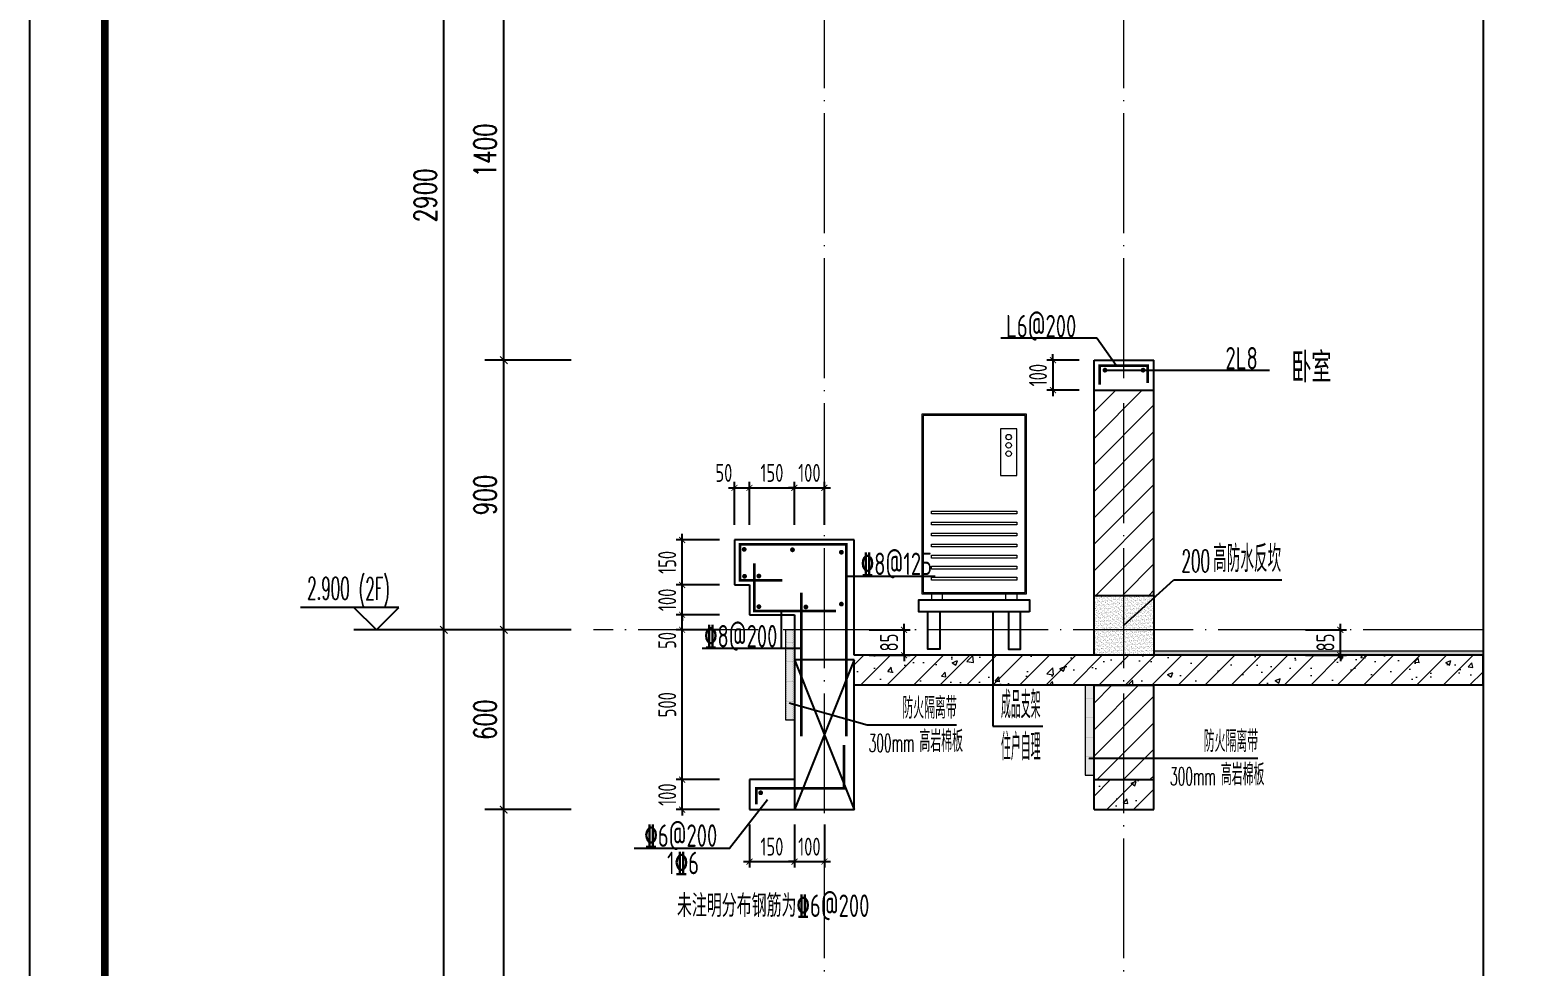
# Model space of a CAD drawing. Extents: x -1058961 to 23600, y -449123 to 2751847.
# Drawn here: x -37761 to -32760, y -31125 to -28001 of the extents above; entities that cross this region are included whole.
import ezdxf

# ---------------------------------------------------------------- set-up
doc = ezdxf.new("R2010")
doc.units = 0
doc.header["$LTSCALE"] = 1000
doc.linetypes.add('DOTE', pattern=[2.42, 2, -0.2, 0.02, -0.2])
doc.layers.get('0').update_dxf_attribs({"linetype": 'CONTINUOUS'})
doc.layers.get('DEFPOINTS').update_dxf_attribs({"linetype": 'CONTINUOUS'})
for name, color, linetype in [('DIM', 2, 'CONTINUOUS'), ('DIM_ELEV', 3, 'CONTINUOUS'), ('DIM_IDEN', 67, 'CONTINUOUS'), ('DIM_SYMB', 3, 'CONTINUOUS'), ('PUB_DIM', 3, 'CONTINUOUS'), ('PUB_TEXT', 2, 'CONTINUOUS'), ('REIN', 6, 'CONTINUOUS'), ('S-大样-砼线', 7, 'CONTINUOUS'), ('S-引出线', 40, 'CONTINUOUS'), ('TEXT', 2, 'CONTINUOUS'), ('WALL', 5, 'CONTINUOUS'), ('yichutu', 7, 'CONTINUOUS'), ('空调外机', 8, 'CONTINUOUS'), ('立面-看线', 251, 'CONTINUOUS')]:
    doc.layers.add(name, color=color, linetype=linetype)
for name, color, linetype, lineweight in [('DOTE', 19, 'DOTE', 9), ('PUB_HATCH', 8, 'CONTINUOUS', 9), ('内粉刷', 37, 'CONTINUOUS', 9), ('图框', 9, 'CONTINUOUS', 18), ('平面-空调室外机', 143, 'CONTINUOUS', 9)]:
    doc.layers.add(name, color=color, linetype=linetype, lineweight=lineweight)
doc.styles.add('_TCH_DIM', font='SIMPLEX.shx', dxfattribs={"width": 0.7, "bigfont": 'GBCBIG.shx'})
doc.styles.add('_TCH_DIM_T3', font='SIMPLEX', dxfattribs={"width": 0.705882, "bigfont": 'GBCBIG'})
doc.styles.add('DIM_FONT_T3', font='SIMPLEX', dxfattribs={"width": 0.705882, "bigfont": 'GBCBIG'})
doc.styles.add('TSSD_DIMENSION', font='Tssdeng.shx', dxfattribs={"width": 0.7, "bigfont": 'tssdchn.shx'})
doc.styles.add('TSSD_REIN', font='tssdeng.shx', dxfattribs={"width": 0.7, "height": 300, "bigfont": 'tssdchn.shx'})
doc.styles.add('w', font='tssdeng.shx', dxfattribs={"width": 0.8, "bigfont": 'tssdchn.shx'})
doc.dimstyles.new('_TCH_ARCH&&25', dxfattribs={"dimtxt": 74.375, "dimasz": 25, "dimexe": 62.5, "dimexo": 75, "dimgap": 25, "dimtad": 1, "dimdec": 0, "dimzin": 0, "dimdsep": 46, "dimtxsty": '_TCH_DIM_T3', "dimblk": 'ARCHTICK', "dimcen": 0.09, "dimclrt": 7, "dimazin": 0, "dimtfac": 1, "dimtdec": 0, "dimtix": 1, "dimtmove": 2, "dimatfit": 3, "dimldrblk": 'ARCHTICK', "dimfxl": 0, "dimtolj": 1, "dimtzin": 0, "dimarcsym": 0})
doc.dimstyles.new('TSSD_20_20', dxfattribs={"dimtxt": 60, "dimasz": 20, "dimexe": 20, "dimexo": 50, "dimgap": 20, "dimtad": 1, "dimdec": 0, "dimzin": 0, "dimdsep": 46, "dimtxsty": 'TSSD_DIMENSION', "dimblk": 'ARCHTICK', "dimblk1": 'ARCHTICK', "dimblk2": 'ARCHTICK', "dimcen": 0, "dimdle": 20, "dimclrt": 7, "dimadec": 0, "dimazin": 0, "dimtfac": 1, "dimtdec": 0, "dimtix": 1, "dimtmove": 2, "dimatfit": 3, "dimfxl": 0, "dimtolj": 1, "dimtzin": 0, "dimarcsym": 0})
pattern_1 = [(45, (-668291.086, 135584.79), (-44.1941915, 44.1941915), [])]
pattern_2 = [(45, (-668291.086, 135539.91), (-44.194174, 44.194174), []), (50, (-668291.09, 135539.91), (179.315046, -15.688034), [18.75, -206.25]), (355, (-668291.09, 135539.91), (-34.687833, 188.048033), [15, -165]), (100.4514, (-668276.14, 135538.6), (144.627345, 172.359886), [15.93505, -175.28553]), (46.1842, (-668291.09, 135589.9), (266.81026, -41.37975), [28.125, -309.375]), (96.6356, (-668268.85, 135586.46), (233.66568, 243.52947), [23.90257, -262.92825]), (351.1842, (-668291.1, 135589.9), (233.66549, 243.52965), [22.5, -247.5]), (21, (-668266.09, 135577.41), (149.226763, -100.654723), [18.75, -206.25]), (326, (-668266.09, 135577.41), (60.828833, 181.28751), [15, -165]), (71.4514, (-668253.65, 135569.02), (210.055657, 80.632624), [15.93505, -175.28553]), (37.5, (-668291.086, 135539.91), (3.039964, 83.2234635), [0, -163, 0, -167.5, 0, -165.625]), (7.5, (-668291.09, 135539.91), (65.767384, 98.602928), [0, -95.5, 0, -159.25, 0, -63.125]), (327.5, (-668346.836, 135539.91), (133.455609, -5.638718), [0, -62.5, 0, -195, 0, -258.75]), (317.5, (-668371.84, 135539.91), (145.796542, 25.026246), [0, -81.25, 0, -129.5, 0, -183.75])]

# ---------------------------------------------------------------- blocks, each defined once
blk = doc.blocks.new('GFDDDDRG')
at = {"layer": '图框'}
blk.add_lwpolyline([(923310, -107437), (923310, -159999), (893610, -159999), (893610, -107437)], close=True, dxfattribs=at)
blk.add_lwpolyline([(923310, -107437), (923310, -159999), (893610, -159999), (893610, -107437)], close=True, dxfattribs=at)
at = {"layer": '图框', "const_width": 50}
blk.add_lwpolyline([(894110, -159499), (922810, -159499), (922810, -108687), (894110, -108687)], close=True, dxfattribs=at)
blk = doc.blocks.new('yct-1051-594-26275-14850-25-1002.0')
at = {"layer": 'yichutu', "color": 7}
blk.add_lwpolyline([(0, 0), (0, 14850), (26275, 14850), (26275, 0)], close=True, dxfattribs=at)
blk = doc.blocks.new('kongtiao')
for p, q in [((-338.7, 49), (-338.7, -550.8)), ((11, 49), (-338.7, 49)), ((-334.1, 44.4), (-334.1, -546.2)), ((6.4, 44.4), (-334.1, 44.4)), ((6.4, -546.2), (6.4, 44.4)), ((11, -550.8), (11, 49)), ((-76.2, -0.5), (-76.2, -156.5)), ((-21.1, -0.5), (-76.2, -0.5)), ((-21.1, -156.5), (-21.1, -0.5)), ((-76.2, -156.5), (-21.1, -156.5)), ((-334.1, -546.2), (6.4, -546.2)), ((-338.7, -550.8), (11, -550.8)), ((-306.6, -550.8), (-306.6, -571.2)), ((-306.6, -571.2), (-269.8, -571.2)), ((-269.8, -571.2), (-269.8, -550.8)), ((-57.9, -571.2), (-57.9, -550.8)), ((-21.1, -571.2), (-57.9, -571.2)), ((-21.1, -550.8), (-21.1, -571.2))]:
    blk.add_line(p, q)
for points in [[(-306.6, -275.4), (-21.1, -275.4), (-21.1, -284.6), (-306.6, -284.6)], [(-306.6, -312.1), (-21.1, -312.1), (-21.1, -321.3), (-306.6, -321.3)], [(-306.6, -348.8), (-21.1, -348.8), (-21.1, -358), (-306.6, -358)], [(-306.6, -385.6), (-21.1, -385.6), (-21.1, -394.7), (-306.6, -394.7)], [(-306.6, -422.3), (-21.1, -422.3), (-21.1, -431.5), (-306.6, -431.5)], [(-306.6, -459), (-21.1, -459), (-21.1, -468.2), (-306.6, -468.2)], [(-306.6, -495.7), (-21.1, -495.7), (-21.1, -504.9), (-306.6, -504.9)]]:
    blk.add_lwpolyline(points, close=True)
for centre in [(-48.7, -28), (-48.7, -55.6), (-48.7, -83.1)]:
    blk.add_circle(centre, 9.18)
blk = doc.blocks.new('VDVDXAXFSFFX')
at = {"layer": 'PUB_HATCH'}
h = blk.add_hatch(dxfattribs=at)
h.set_pattern_fill('DOTS', color=251, scale=2, style=0)
h.set_pattern_definition([(0, (924712.4965, -148185.593), (1.5875, 3.175), [0, -3.175])])
h.paths.add_polyline_path([(924682.5, -148185.6), (924712.5, -148185.6), (924712.5, -147935.6), (924712.5, -147885.6), (924712.5, -147885.6), (924712.5, -147885.6), (924682.5, -147885.6)])
at = {"layer": 'DIM_IDEN', "color": 5}
for p, q in [((924695.5, -148129.3), (924955.6, -148202.9)), ((924955.6, -148202.9), (925253.4, -148202.9))]:
    blk.add_line(p, q, dxfattribs=at)
at = {"layer": 'PUB_HATCH', "color": 5}
blk.add_lwpolyline([(924712.5, -147885.6), (924682.5, -147885.6), (924682.5, -148185.6), (924712.5, -148185.6)], close=True, dxfattribs=at)
at = {"layer": 'PUB_TEXT', "style": 'DIM_FONT_T3', "width": 0.705882}
blk.add_text('防火隔离带', height=71.49, dxfattribs=at).set_placement((925072.6, -148181.9))
at = {"layer": 'PUB_TEXT', "color": 5, "style": 'DIM_FONT_T3'}
for s, height, width, p in [('300mm', 59.5, 0.49827, (924960.4, -148292.9)), ('高岩棉板', 71.49, 0.705882, (925129.8, -148292.9))]:
    blk.add_text(s, height=height, dxfattribs=dict(at, width=width)).set_placement(p)
blk = doc.blocks.new('A$C1F6240CC')
at = {"layer": 'PUB_HATCH'}
h = blk.add_hatch(dxfattribs=at)
h.set_pattern_fill('DOTS', color=251, scale=2, style=0)
h.set_pattern_definition([(0, (-2e-08, -300), (1.5875, 3.175), [0, -3.175])])
h.paths.add_polyline_path([(-30, -300), (0, -300), (0, -50), (0, 0), (0, 0), (0, 0), (-30, 0)])
at = {"layer": 'DIM_IDEN', "color": 5}
for p, q in [((-17, -243.7), (275.1, -243.7)), ((275.1, -243.7), (547, -243.7))]:
    blk.add_line(p, q, dxfattribs=at)
at = {"layer": 'PUB_HATCH', "color": 5}
blk.add_lwpolyline([(0, 0), (-30, 0), (-30, -300), (0, -300)], close=True, dxfattribs=at)
at = {"layer": 'PUB_TEXT', "style": 'DIM_FONT_T3', "width": 0.705882}
blk.add_text('防火隔离带', height=71.49, dxfattribs=at).set_placement((366.2, -222.7))
at = {"layer": 'PUB_TEXT', "color": 5, "style": 'DIM_FONT_T3'}
for s, height, width, p in [('300mm', 59.5, 0.49827, (253.9, -333.7)), ('高岩棉板', 71.49, 0.705882, (423.4, -333.7))]:
    blk.add_text(s, height=height, dxfattribs=dict(at, width=width)).set_placement(p)
blk = doc.blocks.new('_ArchTick')
at = {"color": 0, "linetype": 'ByBlock', "const_width": 0.15}
blk.add_lwpolyline([(-0.5, -0.5), (0.5, 0.5)], dxfattribs=at)
blk = doc.blocks.new('*D2301')
at = {"layer": 'DEFPOINTS', "color": 0}
for p in [(-35009.1, -30003.1), (-34843.1, -30003.1), (-35009.1, -30088.1)]:
    blk.add_point(p, dxfattribs=at)
at = {"layer": 'DIM', "color": 0, "lineweight": -2}
for p, q in [((-34843.1, -30003.1), (-34843.1, -29983.1)), ((-34959.1, -30003.1), (-34823.1, -30003.1)), ((-34843.1, -30088.1), (-34843.1, -30003.1)), ((-34959.1, -30088.1), (-34823.1, -30088.1)), ((-34843.1, -30088.1), (-34843.1, -30108.1))]:
    blk.add_line(p, q, dxfattribs=at)
at = {"layer": 'DIM', "color": 0, "lineweight": -2, "xscale": 20, "yscale": 20, "zscale": 20}
for p, rotation in [((-34843.1, -30003.1), 270), ((-34843.1, -30088.1), 90)]:
    blk.add_blockref('_ArchTick', p, dxfattribs=dict(at, rotation=rotation))
at = {"layer": 'DIM', "color": 7, "insert": (-34893.1, -30045.6), "char_height": 60, "attachment_point": 5, "rotation": 90, "style": 'TSSD_DIMENSION'}
blk.add_mtext('\\A1;85', dxfattribs=at)
blk = doc.blocks.new('*D2012')
at = {"layer": 'DEFPOINTS', "color": 0}
for p in [(-33552.8, -30003.1), (-33386.8, -30003.1), (-33552.8, -30088.1)]:
    blk.add_point(p, dxfattribs=at)
at = {"layer": 'DIM', "color": 0, "lineweight": -2}
for p, q in [((-33386.8, -30003.1), (-33386.8, -29983.1)), ((-33502.8, -30003.1), (-33366.8, -30003.1)), ((-33386.8, -30088.1), (-33386.8, -30003.1)), ((-33502.8, -30088.1), (-33366.8, -30088.1)), ((-33386.8, -30088.1), (-33386.8, -30108.1))]:
    blk.add_line(p, q, dxfattribs=at)
at = {"layer": 'DIM', "color": 0, "lineweight": -2, "xscale": 20, "yscale": 20, "zscale": 20}
for p, rotation in [((-33386.8, -30003.1), 270), ((-33386.8, -30088.1), 90)]:
    blk.add_blockref('_ArchTick', p, dxfattribs=dict(at, rotation=rotation))
at = {"layer": 'DIM', "color": 7, "insert": (-33436.8, -30045.6), "char_height": 60, "attachment_point": 5, "rotation": 90, "style": 'TSSD_DIMENSION'}
blk.add_mtext('\\A1;85', dxfattribs=at)
blk = doc.blocks.new('*D2018')
at = {"layer": 'DEFPOINTS', "color": 0}
for p in [(-35359.1, -29529.4), (-35409.1, -29703.1), (-35359.1, -29703.1)]:
    blk.add_point(p, dxfattribs=at)
at = {"layer": 'DIM', "color": 0, "lineweight": -2}
for p, q in [((-35429.1, -29529.4), (-35339.1, -29529.4)), ((-35409.1, -29653.1), (-35409.1, -29509.4)), ((-35359.1, -29653.1), (-35359.1, -29509.4))]:
    blk.add_line(p, q, dxfattribs=at)
at = {"layer": 'DIM', "color": 0, "lineweight": -2, "xscale": 20, "yscale": 20, "zscale": 20, "rotation": 180}
blk.add_blockref('_ArchTick', (-35409.1, -29529.4), dxfattribs=at)
at = {"layer": 'DIM', "color": 0, "lineweight": -2, "xscale": 20, "yscale": 20, "zscale": 20}
blk.add_blockref('_ArchTick', (-35359.1, -29529.4), dxfattribs=at)
at = {"layer": 'DIM', "color": 7, "insert": (-35444.5, -29479.4), "char_height": 60, "attachment_point": 5, "style": 'TSSD_DIMENSION'}
blk.add_mtext('\\A1;50', dxfattribs=at)
blk = doc.blocks.new('*D2019')
at = {"layer": 'DEFPOINTS', "color": 0}
for p in [(-35209.1, -29529.4), (-35359.1, -29703.1), (-35209.1, -29703.1)]:
    blk.add_point(p, dxfattribs=at)
at = {"layer": 'DIM', "color": 0, "lineweight": -2}
for p, q in [((-35379.1, -29529.4), (-35189.1, -29529.4)), ((-35359.1, -29653.1), (-35359.1, -29509.4)), ((-35209.1, -29653.1), (-35209.1, -29509.4))]:
    blk.add_line(p, q, dxfattribs=at)
at = {"layer": 'DIM', "color": 0, "lineweight": -2, "xscale": 20, "yscale": 20, "zscale": 20, "rotation": 180}
blk.add_blockref('_ArchTick', (-35359.1, -29529.4), dxfattribs=at)
at = {"layer": 'DIM', "color": 0, "lineweight": -2, "xscale": 20, "yscale": 20, "zscale": 20}
blk.add_blockref('_ArchTick', (-35209.1, -29529.4), dxfattribs=at)
at = {"layer": 'DIM', "color": 7, "insert": (-35284.1, -29479.4), "char_height": 60, "attachment_point": 5, "style": 'TSSD_DIMENSION'}
blk.add_mtext('\\A1;150', dxfattribs=at)
blk = doc.blocks.new('*D2020')
at = {"layer": 'DEFPOINTS', "color": 0}
for p in [(-35109.1, -29529.4), (-35209.1, -29703.1), (-35109.1, -29703.1)]:
    blk.add_point(p, dxfattribs=at)
at = {"layer": 'DIM', "color": 0, "lineweight": -2}
for p, q in [((-35209.1, -29529.4), (-35229.1, -29529.4)), ((-35209.1, -29653.1), (-35209.1, -29509.4)), ((-35209.1, -29529.4), (-35109.1, -29529.4)), ((-35109.1, -29653.1), (-35109.1, -29509.4)), ((-35109.1, -29529.4), (-35089.1, -29529.4))]:
    blk.add_line(p, q, dxfattribs=at)
at = {"layer": 'DIM', "color": 0, "lineweight": -2, "xscale": 20, "yscale": 20, "zscale": 20}
blk.add_blockref('_ArchTick', (-35209.1, -29529.4), dxfattribs=at)
at = {"layer": 'DIM', "color": 0, "lineweight": -2, "xscale": 20, "yscale": 20, "zscale": 20, "rotation": 180}
blk.add_blockref('_ArchTick', (-35109.1, -29529.4), dxfattribs=at)
at = {"layer": 'DIM', "color": 7, "insert": (-35159.1, -29479.4), "char_height": 60, "attachment_point": 5, "style": 'TSSD_DIMENSION'}
blk.add_mtext('\\A1;100', dxfattribs=at)
blk = doc.blocks.new('*D2021')
at = {"layer": 'DEFPOINTS', "color": 0}
for p in [(-35359.1, -30603.1), (-35209.1, -30603.1), (-35209.1, -30776.8)]:
    blk.add_point(p, dxfattribs=at)
at = {"layer": 'DIM', "color": 0, "lineweight": -2}
for p, q in [((-35359.1, -30653.1), (-35359.1, -30796.8)), ((-35209.1, -30653.1), (-35209.1, -30796.8)), ((-35379.1, -30776.8), (-35189.1, -30776.8))]:
    blk.add_line(p, q, dxfattribs=at)
at = {"layer": 'DIM', "color": 0, "lineweight": -2, "xscale": 20, "yscale": 20, "zscale": 20, "rotation": 180}
blk.add_blockref('_ArchTick', (-35359.1, -30776.8), dxfattribs=at)
at = {"layer": 'DIM', "color": 0, "lineweight": -2, "xscale": 20, "yscale": 20, "zscale": 20}
blk.add_blockref('_ArchTick', (-35209.1, -30776.8), dxfattribs=at)
at = {"layer": 'DIM', "color": 7, "insert": (-35284.1, -30726.8), "char_height": 60, "attachment_point": 5, "style": 'TSSD_DIMENSION'}
blk.add_mtext('\\A1;150', dxfattribs=at)
blk = doc.blocks.new('*D2022')
at = {"layer": 'DEFPOINTS', "color": 0}
for p in [(-35209.1, -30603.1), (-35109.1, -30603.1), (-35109.1, -30776.8)]:
    blk.add_point(p, dxfattribs=at)
at = {"layer": 'DIM', "color": 0, "lineweight": -2}
for p, q in [((-35209.1, -30653.1), (-35209.1, -30796.8)), ((-35109.1, -30653.1), (-35109.1, -30796.8)), ((-35209.1, -30776.8), (-35229.1, -30776.8)), ((-35209.1, -30776.8), (-35109.1, -30776.8)), ((-35109.1, -30776.8), (-35089.1, -30776.8))]:
    blk.add_line(p, q, dxfattribs=at)
at = {"layer": 'DIM', "color": 0, "lineweight": -2, "xscale": 20, "yscale": 20, "zscale": 20}
blk.add_blockref('_ArchTick', (-35209.1, -30776.8), dxfattribs=at)
at = {"layer": 'DIM', "color": 0, "lineweight": -2, "xscale": 20, "yscale": 20, "zscale": 20, "rotation": 180}
blk.add_blockref('_ArchTick', (-35109.1, -30776.8), dxfattribs=at)
at = {"layer": 'DIM', "color": 7, "insert": (-35159.1, -30726.8), "char_height": 60, "attachment_point": 5, "style": 'TSSD_DIMENSION'}
blk.add_mtext('\\A1;100', dxfattribs=at)
blk = doc.blocks.new('*D2023')
at = {"layer": 'DEFPOINTS', "color": 0}
for p in [(-35583.7, -29703.1), (-35409.1, -29703.1), (-35409.1, -29853.1)]:
    blk.add_point(p, dxfattribs=at)
at = {"layer": 'DIM', "color": 0, "lineweight": -2}
for p, q in [((-35583.7, -29873.1), (-35583.7, -29683.1)), ((-35459.1, -29703.1), (-35603.7, -29703.1)), ((-35459.1, -29853.1), (-35603.7, -29853.1))]:
    blk.add_line(p, q, dxfattribs=at)
at = {"layer": 'DIM', "color": 0, "lineweight": -2, "xscale": 20, "yscale": 20, "zscale": 20}
for p, rotation in [((-35583.7, -29703.1), 90), ((-35583.7, -29853.1), 270)]:
    blk.add_blockref('_ArchTick', p, dxfattribs=dict(at, rotation=rotation))
at = {"layer": 'DIM', "color": 7, "insert": (-35633.7, -29778.1), "char_height": 60, "attachment_point": 5, "rotation": 90, "style": 'TSSD_DIMENSION'}
blk.add_mtext('\\A1;150', dxfattribs=at)
blk = doc.blocks.new('*D2024')
at = {"layer": 'DEFPOINTS', "color": 0}
for p in [(-35583.7, -29853.1), (-35409.1, -29853.1), (-35409.1, -29953.1)]:
    blk.add_point(p, dxfattribs=at)
at = {"layer": 'DIM', "color": 0, "lineweight": -2}
for p, q in [((-35583.7, -29853.1), (-35583.7, -29833.1)), ((-35459.1, -29853.1), (-35603.7, -29853.1)), ((-35583.7, -29953.1), (-35583.7, -29853.1)), ((-35459.1, -29953.1), (-35603.7, -29953.1)), ((-35583.7, -29953.1), (-35583.7, -29973.1))]:
    blk.add_line(p, q, dxfattribs=at)
at = {"layer": 'DIM', "color": 0, "lineweight": -2, "xscale": 20, "yscale": 20, "zscale": 20}
for p, rotation in [((-35583.7, -29853.1), 270), ((-35583.7, -29953.1), 90)]:
    blk.add_blockref('_ArchTick', p, dxfattribs=dict(at, rotation=rotation))
at = {"layer": 'DIM', "color": 7, "insert": (-35633.7, -29903.1), "char_height": 60, "attachment_point": 5, "rotation": 90, "style": 'TSSD_DIMENSION'}
blk.add_mtext('\\A1;100', dxfattribs=at)
blk = doc.blocks.new('*D2025')
at = {"layer": 'DEFPOINTS', "color": 0}
for p in [(-35583.7, -29953.1), (-35409.1, -29953.1), (-35409.1, -30003.1)]:
    blk.add_point(p, dxfattribs=at)
at = {"layer": 'DIM', "color": 0, "lineweight": -2}
for p, q in [((-35583.7, -30023.1), (-35583.7, -29933.1)), ((-35459.1, -29953.1), (-35603.7, -29953.1)), ((-35459.1, -30003.1), (-35603.7, -30003.1))]:
    blk.add_line(p, q, dxfattribs=at)
at = {"layer": 'DIM', "color": 0, "lineweight": -2, "xscale": 20, "yscale": 20, "zscale": 20}
for p, rotation in [((-35583.7, -29953.1), 90), ((-35583.7, -30003.1), 270)]:
    blk.add_blockref('_ArchTick', p, dxfattribs=dict(at, rotation=rotation))
at = {"layer": 'DIM', "color": 7, "insert": (-35633.7, -30038.6), "char_height": 60, "attachment_point": 5, "rotation": 90, "style": 'TSSD_DIMENSION'}
blk.add_mtext('\\A1;50', dxfattribs=at)
blk = doc.blocks.new('*D2026')
at = {"layer": 'DEFPOINTS', "color": 0}
for p in [(-35583.7, -30003.1), (-35409.1, -30003.1), (-35409.1, -30503.1)]:
    blk.add_point(p, dxfattribs=at)
at = {"layer": 'DIM', "color": 0, "lineweight": -2}
for p, q in [((-35583.7, -30523.1), (-35583.7, -29983.1)), ((-35459.1, -30003.1), (-35603.7, -30003.1)), ((-35459.1, -30503.1), (-35603.7, -30503.1))]:
    blk.add_line(p, q, dxfattribs=at)
at = {"layer": 'DIM', "color": 0, "lineweight": -2, "xscale": 20, "yscale": 20, "zscale": 20}
for p, rotation in [((-35583.7, -30003.1), 90), ((-35583.7, -30503.1), 270)]:
    blk.add_blockref('_ArchTick', p, dxfattribs=dict(at, rotation=rotation))
at = {"layer": 'DIM', "color": 7, "insert": (-35633.7, -30253.1), "char_height": 60, "attachment_point": 5, "rotation": 90, "style": 'TSSD_DIMENSION'}
blk.add_mtext('\\A1;500', dxfattribs=at)
blk = doc.blocks.new('*D2027')
at = {"layer": 'DEFPOINTS', "color": 0}
for p in [(-35583.7, -30503.1), (-35409.1, -30503.1), (-35409.1, -30603.1)]:
    blk.add_point(p, dxfattribs=at)
at = {"layer": 'DIM', "color": 0, "lineweight": -2}
for p, q in [((-35583.7, -30503.1), (-35583.7, -30483.1)), ((-35459.1, -30503.1), (-35603.7, -30503.1)), ((-35583.7, -30603.1), (-35583.7, -30503.1)), ((-35459.1, -30603.1), (-35603.7, -30603.1)), ((-35583.7, -30603.1), (-35583.7, -30623.1))]:
    blk.add_line(p, q, dxfattribs=at)
at = {"layer": 'DIM', "color": 0, "lineweight": -2, "xscale": 20, "yscale": 20, "zscale": 20}
for p, rotation in [((-35583.7, -30503.1), 270), ((-35583.7, -30603.1), 90)]:
    blk.add_blockref('_ArchTick', p, dxfattribs=dict(at, rotation=rotation))
at = {"layer": 'DIM', "color": 7, "insert": (-35633.7, -30553.1), "char_height": 60, "attachment_point": 5, "rotation": 90, "style": 'TSSD_DIMENSION'}
blk.add_mtext('\\A1;100', dxfattribs=at)
blk = doc.blocks.new('*D2043')
at = {"layer": 'DEFPOINTS', "color": 0}
for p in [(-36179.3, -30603.1), (-35879.3, -30603.1), (-35879.3, -32003.1)]:
    blk.add_point(p, dxfattribs=at)
at = {"layer": 'PUB_DIM', "color": 0, "lineweight": -2}
for p, q in [((-35954.3, -30603.1), (-36241.8, -30603.1)), ((-36179.3, -32003.1), (-36179.3, -30603.1)), ((-35954.3, -32003.1), (-36241.8, -32003.1))]:
    blk.add_line(p, q, dxfattribs=at)
at = {"layer": 'PUB_DIM', "color": 0, "lineweight": -2, "xscale": 25, "yscale": 25, "zscale": 25}
for p, rotation in [((-36179.3, -30603.1), 90), ((-36179.3, -32003.1), 270)]:
    blk.add_blockref('_ArchTick', p, dxfattribs=dict(at, rotation=rotation))
at = {"layer": 'PUB_DIM', "color": 7, "insert": (-36241.4, -31303.1), "char_height": 74.38, "attachment_point": 5, "rotation": 90, "style": '_TCH_DIM_T3'}
blk.add_mtext('\\A1;1400', dxfattribs=at)
blk = doc.blocks.new('*D2044')
at = {"layer": 'DEFPOINTS', "color": 0}
for p in [(-36179.3, -30003.1), (-35879.3, -30003.1), (-35879.3, -30603.1)]:
    blk.add_point(p, dxfattribs=at)
at = {"layer": 'PUB_DIM', "color": 0, "lineweight": -2}
for p, q in [((-35954.3, -30003.1), (-36241.8, -30003.1)), ((-36179.3, -30603.1), (-36179.3, -30003.1)), ((-35954.3, -30603.1), (-36241.8, -30603.1))]:
    blk.add_line(p, q, dxfattribs=at)
at = {"layer": 'PUB_DIM', "color": 0, "lineweight": -2, "xscale": 25, "yscale": 25, "zscale": 25}
for p, rotation in [((-36179.3, -30003.1), 90), ((-36179.3, -30603.1), 270)]:
    blk.add_blockref('_ArchTick', p, dxfattribs=dict(at, rotation=rotation))
at = {"layer": 'PUB_DIM', "color": 7, "insert": (-36241.4, -30303.1), "char_height": 74.38, "attachment_point": 5, "rotation": 90, "style": '_TCH_DIM_T3'}
blk.add_mtext('\\A1;600', dxfattribs=at)
blk = doc.blocks.new('*D2045')
at = {"layer": 'DEFPOINTS', "color": 0}
for p in [(-36179.3, -29103.1), (-35879.3, -29103.1), (-35879.3, -30003.1)]:
    blk.add_point(p, dxfattribs=at)
at = {"layer": 'PUB_DIM', "color": 0, "lineweight": -2}
for p, q in [((-35954.3, -29103.1), (-36241.8, -29103.1)), ((-36179.3, -30003.1), (-36179.3, -29103.1)), ((-35954.3, -30003.1), (-36241.8, -30003.1))]:
    blk.add_line(p, q, dxfattribs=at)
at = {"layer": 'PUB_DIM', "color": 0, "lineweight": -2, "xscale": 25, "yscale": 25, "zscale": 25}
for p, rotation in [((-36179.3, -29103.1), 90), ((-36179.3, -30003.1), 270)]:
    blk.add_blockref('_ArchTick', p, dxfattribs=dict(at, rotation=rotation))
at = {"layer": 'PUB_DIM', "color": 7, "insert": (-36241.4, -29553.1), "char_height": 74.38, "attachment_point": 5, "rotation": 90, "style": '_TCH_DIM_T3'}
blk.add_mtext('\\A1;900', dxfattribs=at)
blk = doc.blocks.new('*D2046')
at = {"layer": 'DEFPOINTS', "color": 0}
for p in [(-36179.3, -27703.1), (-35879.3, -27703.1), (-35879.3, -29103.1)]:
    blk.add_point(p, dxfattribs=at)
at = {"layer": 'PUB_DIM', "color": 0, "lineweight": -2}
for p, q in [((-35954.3, -27703.1), (-36241.8, -27703.1)), ((-36179.3, -29103.1), (-36179.3, -27703.1)), ((-35954.3, -29103.1), (-36241.8, -29103.1))]:
    blk.add_line(p, q, dxfattribs=at)
at = {"layer": 'PUB_DIM', "color": 0, "lineweight": -2, "xscale": 25, "yscale": 25, "zscale": 25}
for p, rotation in [((-36179.3, -27703.1), 90), ((-36179.3, -29103.1), 270)]:
    blk.add_blockref('_ArchTick', p, dxfattribs=dict(at, rotation=rotation))
at = {"layer": 'PUB_DIM', "color": 7, "insert": (-36241.4, -28403.1), "char_height": 74.38, "attachment_point": 5, "rotation": 90, "style": '_TCH_DIM_T3'}
blk.add_mtext('\\A1;1400', dxfattribs=at)
blk = doc.blocks.new('*D2059')
at = {"layer": 'DEFPOINTS', "color": 0}
for p in [(-36379.3, -30003.1), (-35879.3, -30003.1), (-35879.3, -32903.1)]:
    blk.add_point(p, dxfattribs=at)
at = {"layer": 'PUB_DIM', "color": 0, "lineweight": -2}
for p, q in [((-35954.3, -30003.1), (-36441.8, -30003.1)), ((-36379.3, -32903.1), (-36379.3, -30003.1)), ((-35954.3, -32903.1), (-36441.8, -32903.1))]:
    blk.add_line(p, q, dxfattribs=at)
at = {"layer": 'PUB_DIM', "color": 0, "lineweight": -2, "xscale": 25, "yscale": 25, "zscale": 25}
for p, rotation in [((-36379.3, -30003.1), 90), ((-36379.3, -32903.1), 270)]:
    blk.add_blockref('_ArchTick', p, dxfattribs=dict(at, rotation=rotation))
at = {"layer": 'PUB_DIM', "color": 7, "insert": (-36441.4, -31453.1), "char_height": 74.38, "attachment_point": 5, "rotation": 90, "style": '_TCH_DIM_T3'}
blk.add_mtext('\\A1;2900', dxfattribs=at)
blk = doc.blocks.new('*D2060')
at = {"layer": 'DEFPOINTS', "color": 0}
for p in [(-36379.3, -27103.1), (-35879.3, -27103.1), (-35879.3, -30003.1)]:
    blk.add_point(p, dxfattribs=at)
at = {"layer": 'PUB_DIM', "color": 0, "lineweight": -2}
for p, q in [((-35954.3, -27103.1), (-36441.8, -27103.1)), ((-36379.3, -30003.1), (-36379.3, -27103.1)), ((-35954.3, -30003.1), (-36441.8, -30003.1))]:
    blk.add_line(p, q, dxfattribs=at)
at = {"layer": 'PUB_DIM', "color": 0, "lineweight": -2, "xscale": 25, "yscale": 25, "zscale": 25}
for p, rotation in [((-36379.3, -27103.1), 90), ((-36379.3, -30003.1), 270)]:
    blk.add_blockref('_ArchTick', p, dxfattribs=dict(at, rotation=rotation))
at = {"layer": 'PUB_DIM', "color": 7, "insert": (-36441.4, -28553.1), "char_height": 74.38, "attachment_point": 5, "rotation": 90, "style": '_TCH_DIM_T3'}
blk.add_mtext('\\A1;2900', dxfattribs=at)
blk = doc.blocks.new('A$C696610E5')
at = {"layer": 'REIN', "const_width": 9}
for points in [[(494.5, 974.7), (353.3, 974.7), (353.3, 1095), (708.3, 1095), (708.3, 454.9)], [(401.6, 1031.7), (401.6, 872.6), (673.9, 872.6)], [(557.8, 934), (557.8, 454.9)]]:
    blk.add_lwpolyline(points, dxfattribs=at)
at = {"layer": 'REIN', "const_width": 8}
for points in [[(363.4, 1078.3, 1), (371.4, 1078.3, 1)], [(524.5, 1076.9, 1), (532.5, 1076.9, 1)], [(687.7, 1068.7, 1), (695.7, 1068.7, 1)], [(364.5, 988.6, 1), (372.5, 988.6, 1)], [(412.3, 989.2, 1), (420.3, 989.2, 1)], [(687.7, 895.7, 1), (695.7, 895.7, 1)], [(412.3, 887.1, 1), (420.3, 887.1, 1)], [(569.2, 886.1, 1), (577.2, 886.1, 1)], [(418.3, 266.1, 1), (426.3, 266.1, 1)]]:
    blk.add_lwpolyline(points, format="xyb", close=True, dxfattribs=at)
at = {"layer": 'REIN'}
blk.add_lwpolyline([(407.7, 227.9, 9, 9, 0), (407.7, 280.9, 9, 9, 0), (700.1, 280.9, 9, 9, 0), (700.1, 425.3, 9, 9, 0)], format="xyseb", dxfattribs=at)
at = {"layer": 'S-大样-砼线'}
for p, q in [((534.9, 709.9), (734.9, 209.8)), ((734.9, 709.9), (534.9, 209.8))]:
    blk.add_line(p, q, dxfattribs=at)
blk.add_lwpolyline([(734.9, 709.9), (534.9, 709.9), (534.9, 209.8), (734.9, 209.8)], close=True, dxfattribs=at)
at = {"layer": 'S-引出线'}
for p, q in [((704.2, 988.5), (1004.3, 988.5)), ((490.6, 872.6), (490.6, 748.9)), ((227.2, 748.9), (561.1, 748.9))]:
    blk.add_line(p, q, dxfattribs=at)
blk.add_lwpolyline([(445.3, 242.7), (318.6, 79.6), (0, 79.6)], dxfattribs=at)
at = {"layer": 'TEXT', "style": 'TSSD_REIN', "width": 0.7}
for s, p in [('%%1328@125', (756.2, 992.6)), ('%%1328@200', (233.1, 751.1)), ('%%1326@200', (33.9, 85.5)), ('1%%1326', (110.1, -5.8)), ('未注明分布钢筋为%%1326@200', (142.8, -148.4))]:
    blk.add_text(s, height=75, rotation=0, dxfattribs=at).set_placement(p)
blk = doc.blocks.new('*D1421')
at = {"layer": 'DEFPOINTS', "color": 0}
for p in [(-34209.1, -29103.1), (-34346, -29203.1), (-34209.1, -29203.1)]:
    blk.add_point(p, dxfattribs=at)
at = {"layer": 'DIM', "color": 0, "lineweight": -2}
for p, q in [((-34346, -29103.1), (-34346, -29083.1)), ((-34259.1, -29103.1), (-34366, -29103.1)), ((-34346, -29103.1), (-34346, -29203.1)), ((-34259.1, -29203.1), (-34366, -29203.1)), ((-34346, -29203.1), (-34346, -29223.1))]:
    blk.add_line(p, q, dxfattribs=at)
at = {"layer": 'DIM', "color": 0, "lineweight": -2, "xscale": 20, "yscale": 20, "zscale": 20}
for p, rotation in [((-34346, -29103.1), 270), ((-34346, -29203.1), 90)]:
    blk.add_blockref('_ArchTick', p, dxfattribs=dict(at, rotation=rotation))
at = {"layer": 'DIM', "color": 7, "insert": (-34396, -29153.1), "char_height": 60, "attachment_point": 5, "rotation": 90, "style": 'TSSD_DIMENSION'}
blk.add_mtext('\\A1;100', dxfattribs=at)
blk = doc.blocks.new('20210809.02283206')
at = {"layer": 'REIN', "const_width": 9}
blk.add_lwpolyline([(87484.2, 66580.9), (87484.2, 66644.7), (87644.1, 66644.7), (87644.1, 66586.8)], dxfattribs=at)
at = {"layer": 'REIN', "const_width": 8}
for points in [[(87497.7, 66629.7, 1), (87505.7, 66629.7, 1)], [(87625.1, 66629.7, 1), (87633.1, 66629.7, 1)]]:
    blk.add_lwpolyline(points, format="xyb", close=True, dxfattribs=at)
at = {"layer": 'S-引出线'}
for p, q in [((87474.6, 66737), (87154.5, 66737)), ((87538.8, 66644.7), (87474.6, 66737)), ((87501.7, 66629.7), (88051.1, 66629.7))]:
    blk.add_line(p, q, dxfattribs=at)
at = {"layer": 'TEXT', "style": 'w', "width": 0.7}
for s, p in [('L6@200', (87171.5, 66739.2)), ('2L8', (87903.9, 66632.1))]:
    blk.add_text(s, height=75, rotation=0, dxfattribs=at).set_placement(p)

msp = doc.modelspace()

# ---------------------------------------------------------------- hatches: boundary and pattern name
at = {"layer": 'PUB_HATCH'}
h = msp.add_hatch(dxfattribs=at)
h.set_pattern_fill('普通砖', color=256, scale=25, style=0)
h.set_pattern_definition(pattern_1)
h.paths.add_polyline_path([(-34009.07, -29888.12), (-34009.07, -29203.12), (-34209.07, -29203.12), (-34209.07, -29888.12)])
h = msp.add_hatch(dxfattribs=at)
h.set_pattern_fill('钢筋混凝土', color=256, scale=25, style=0)
h.set_pattern_definition(pattern_2)
h.paths.add_polyline_path([(-35009.07, -30088.12), (-35009.07, -30188.12), (-32910.54, -30188.12), (-32910.54, -30088.12)])
h = msp.add_hatch(dxfattribs=at)
h.set_pattern_fill('普通砖', color=256, scale=25, style=0)
h.set_pattern_definition(pattern_1)
h.paths.add_polyline_path([(-34209.07, -30503.12), (-34009.07, -30503.12), (-34009.07, -30188.12), (-34209.07, -30188.12)])
h = msp.add_hatch(dxfattribs=at)
h.set_pattern_fill('钢筋混凝土', color=256, scale=25, style=0)
h.set_pattern_definition(pattern_2)
h.paths.add_polyline_path([(-34009.07, -30603.12), (-34009.07, -30503.12), (-34209.07, -30503.12), (-34209.07, -30603.12)])
at = {"layer": '立面-看线'}
h = msp.add_hatch(dxfattribs=at)
h.set_pattern_fill('碎沙', color=256, scale=4)
h.set_pattern_definition([(37.5, (-835262.307, -415450.074), (-0.32000626, 9.78826475), [0, -7.7216, 0, -8.636, 0, -8.255]), (7.5, (-835262.307, -415450.074), (8.99046566, 14.33650201), [0, -4.1656, 0, -6.9596, 0, -2.667]), (327.5, (-835268.555, -415450.074), (15.819847405, 0.02874369), [0, -2.54, 0, -9.144, 0, -11.938]), (317.5, (-835268.555, -415450.074), (15.27112905, 4.45858647), [0, -1.27, 0, -5.9944, 0, -6.858])])
h.paths.add_polyline_path([(-34209.07, -30088.12), (-34009.07, -30088.12), (-34009.07, -29888.12), (-34209.07, -29888.12)])
h = msp.add_hatch(dxfattribs=at)
h.set_pattern_fill('HONEY', color=256, scale=7)
h.set_pattern_definition([(0, (-835358.336, -415450.074), (16.66875, 9.623705), [11.1125, -22.225]), (120, (-835358.336, -415450.074), (-16.66874801, 9.62370845), [11.1125, -22.225]), (60, (-835358.336, -415450.074), (1.99e-06, 19.24741345), [-22.225, 11.1125])])
h.paths.add_polyline_path([(-32910.54, -30073.12), (-34009.07, -30073.12), (-34009.07, -30088.12), (-32910.54, -30088.12)])

# ---------------------------------------------------------------- linework, layer by layer
at = {"layer": 'DIM'}
for p, q in [((-34546.41, -29943.13), (-34546.41, -30324.74)), ((-34546.41, -30324.74), (-34379.88, -30324.74))]:
    msp.add_line(p, q, dxfattribs=at)
at = {"layer": 'DIM_ELEV', "color": 1}
for p, q in [((-36529.26, -29928.12), (-36857.26, -29928.12)), ((-36604.26, -30003.12), (-36679.26, -29928.12)), ((-36604.26, -30003.12), (-36529.26, -29928.12)), ((-36179.26, -30003.12), (-36679.26, -30003.12))]:
    msp.add_line(p, q, dxfattribs=at)
at = {"layer": 'DIM_IDEN'}
for p, q in [((-34109.07, -29988.12), (-33942.26, -29836.6)), ((-33942.26, -29836.6), (-33582.08, -29836.6))]:
    msp.add_line(p, q, dxfattribs=at)
at = {"layer": 'DIM_SYMB'}
msp.add_lwpolyline([(-32910.54, -16923.12), (-32910.54, -25585), (-32858.04, -25604.11), (-32963.04, -25622.62), (-32910.54, -25641.25), (-32910.54, -34303.12)], dxfattribs=at)
at = {"layer": 'DOTE', "color": 1, "linetype": 'DOTE', "ltscale": 0.2}
for p, q in [((-35109.07, -34003.12), (-35109.07, -16323.12)), ((-34109.07, -34003.12), (-34109.07, -16323.12)), ((-32910.54, -30003.12), (-35879.26, -30003.12))]:
    msp.add_line(p, q, dxfattribs=at)
at = {"layer": 'PUB_HATCH', "color": 215}
msp.add_line((-34009.07, -30073.12), (-32910.54, -30073.12), dxfattribs=at)
at = {"layer": 'WALL'}
for p, q in [((-34209.07, -29203.12), (-34209.07, -29103.12)), ((-34209.07, -29103.12), (-34009.07, -29103.12)), ((-34009.07, -29203.12), (-34009.07, -29103.12)), ((-34209.07, -29203.12), (-34009.07, -29203.12)), ((-34209.07, -29888.12), (-34209.07, -29203.12)), ((-34009.07, -29888.12), (-34009.07, -29203.12)), ((-35009.07, -29703.12), (-35409.07, -29703.12)), ((-35409.07, -29703.12), (-35409.07, -29853.12)), ((-35009.07, -30088.12), (-35009.07, -29703.12)), ((-35409.07, -29853.12), (-35359.07, -29853.12)), ((-35359.07, -29853.12), (-35359.07, -29953.12)), ((-34209.07, -29888.12), (-34009.07, -29888.12)), ((-35359.07, -29953.12), (-35209.07, -29953.12)), ((-35209.07, -29953.12), (-35209.07, -30503.12)), ((-32910.54, -30088.12), (-35009.07, -30088.12)), ((-32910.54, -30188.12), (-32910.54, -30088.12)), ((-35009.07, -30603.12), (-35009.07, -30188.12)), ((-32910.54, -30188.12), (-35009.07, -30188.12)), ((-34209.07, -30503.12), (-34209.07, -30188.12)), ((-34209.07, -30188.12), (-34009.07, -30188.12)), ((-34009.07, -30503.12), (-34009.07, -30188.12)), ((-35209.07, -30503.12), (-35359.07, -30503.12)), ((-35359.07, -30503.12), (-35359.07, -30603.12)), ((-34209.07, -30603.12), (-34209.07, -30503.12)), ((-34209.07, -30503.12), (-34009.07, -30503.12)), ((-34009.07, -30603.12), (-34009.07, -30503.12)), ((-35359.07, -30603.12), (-35009.07, -30603.12)), ((-34209.07, -30603.12), (-34009.07, -30603.12))]:
    msp.add_line(p, q, dxfattribs=at)
msp.add_lwpolyline([(-34209.07, -29888.12), (-34009.07, -29888.12), (-34009.07, -30088.12), (-34209.07, -30088.12)], close=True, dxfattribs=at)
at = {"layer": '空调外机', "linetype": 'Continuous'}
msp.add_lwpolyline([(-34424.07, -29943.13), (-34794.07, -29943.13), (-34794.07, -29903.13), (-34424.07, -29903.13)], close=True, dxfattribs=at)
for points in [[(-34724.07, -29943.13), (-34724.07, -30068.12), (-34764.07, -30068.12), (-34764.07, -29943.13)], [(-34494.07, -29943.13), (-34494.07, -30068.12), (-34454.07, -30068.12), (-34454.07, -29943.13)]]:
    msp.add_lwpolyline(points, dxfattribs=at)

# ---------------------------------------------------------------- block references
at = {"xscale": 0.5, "yscale": 0.5, "zscale": 0.5}
msp.add_blockref('GFDDDDRG', (-484565.48, 41823.38), dxfattribs=at)
for name, p in [('VDVDXAXFSFFX', (-959921.56, 117882.47)), ('A$C1F6240CC', (-34209.07, -30188.12))]:
    msp.add_blockref(name, p)
at = {"layer": 'REIN'}
msp.add_blockref('20210809.02283206', (-121674.25, -95766.24), dxfattribs=at)
at = {"layer": 'yichutu', "rotation": 270}
msp.add_blockref('yct-1051-594-26275-14850-25-1002.0', (-37760.59, -11895.1), dxfattribs=at)
at = {"layer": '内粉刷'}
msp.add_blockref('A$C696610E5', (-35743.97, -30812.97), dxfattribs=at)
at = {"layer": '平面-空调室外机'}
msp.add_blockref('kongtiao', (-34445.23, -29331.97), dxfattribs=at)

# ---------------------------------------------------------------- texts
at = {"layer": 'PUB_TEXT'}
for s, height, style, width, p in [('卧室', 100, 'TSSD_REIN', 0.7, (-33549.85, -29177.5)), ('200', 74.375, 'DIM_FONT_T3', 0.49827, (-33917.25, -29810.35)), ('高防水反坎', 89.362, 'DIM_FONT_T3', 0.705882, (-33811.36, -29810.35)), ('成品支架', 89.362, '_TCH_DIM_T3', 0.494118, (-34519.74, -30298.49)), ('住户自理', 89.362, '_TCH_DIM_T3', 0.494118, (-34519.74, -30438.49))]:
    msp.add_text(s, height=height, dxfattribs=dict(at, style=style, width=width)).set_placement(p)
at = {"layer": 'PUB_TEXT', "color": 1, "style": '_TCH_DIM', "width": 0.494118}
for s, p in [('2.900', (-36835.36, -29901.87)), ('(2F)', (-36663.21, -29903.1))]:
    msp.add_text(s, height=74.375, dxfattribs=at).set_placement(p)

# ---------------------------------------------------------------- dimensions: what is measured, and where the dimension line sits
at = {"layer": 'DIM'}
dim = msp.add_linear_dim(base=(-34345.99, -29203.13), p1=(-34209.07, -29103.13), p2=(-34209.07, -29203.13), angle=90, dimstyle='TSSD_20_20', dxfattribs=at)
dim.commit()
dim.dimension.update_dxf_attribs({"geometry": '*D1421', "text_midpoint": (-34395.99, -29153.13)})
for base, p1, p2, angle, picture, middle in [((-35359.07, -29529.41), (-35409.07, -29703.12), (-35359.07, -29703.12), 0, '*D2018', (-35444.53, -29479.41)), ((-35583.68, -29953.12), (-35409.07, -30003.12), (-35409.07, -29953.12), 90, '*D2025', (-35633.68, -30038.58))]:
    dim = msp.add_linear_dim(base=base, p1=p1, p2=p2, angle=angle, dimstyle='TSSD_20_20', dxfattribs=at)
    dim.commit()
    dim.dimension.update_dxf_attribs({"geometry": picture, "text_midpoint": middle, "dimtype": 161})
for p1, p2, distance, picture, middle in [((-35359.07, -29703.12), (-35209.07, -29703.12), 173.71, '*D2019', (-35284.07, -29479.41)), ((-35209.07, -29703.12), (-35109.07, -29703.12), 173.71, '*D2020', (-35159.07, -29479.41)), ((-35409.07, -29853.12), (-35409.07, -29703.12), 174.61, '*D2023', (-35633.68, -29778.12)), ((-35409.07, -29953.12), (-35409.07, -29853.12), 174.61, '*D2024', (-35633.68, -29903.12)), ((-35409.07, -30503.12), (-35409.07, -30003.12), 174.61, '*D2026', (-35633.68, -30253.12)), ((-35009.07, -30088.12), (-35009.07, -30003.12), -165.96, '*D2301', (-34893.11, -30045.62)), ((-33552.76, -30088.12), (-33552.76, -30003.12), -165.96, '*D2012', (-33436.8, -30045.62)), ((-35409.07, -30603.12), (-35409.07, -30503.12), 174.61, '*D2027', (-35633.68, -30553.12)), ((-35359.07, -30603.12), (-35209.07, -30603.12), -173.71, '*D2021', (-35284.07, -30726.83)), ((-35209.07, -30603.12), (-35109.07, -30603.12), -173.71, '*D2022', (-35159.07, -30726.83))]:
    dim = msp.add_aligned_dim(p1=p1, p2=p2, distance=distance, dimstyle='TSSD_20_20', dxfattribs=at)
    dim.commit()
    dim.dimension.update_dxf_attribs({"geometry": picture, "text_midpoint": middle})
at = {"layer": 'PUB_DIM'}
for p1, p2, distance, picture, middle in [((-35879.26, -30003.12), (-35879.26, -27103.12), 500, '*D2060', (-36441.45, -28553.12)), ((-35879.26, -29103.12), (-35879.26, -27703.12), 300, '*D2046', (-36241.45, -28403.12)), ((-35879.26, -30003.12), (-35879.26, -29103.12), 300, '*D2045', (-36241.45, -29553.12)), ((-35879.26, -32903.12), (-35879.26, -30003.12), 500, '*D2059', (-36441.45, -31453.12)), ((-35879.26, -30603.12), (-35879.26, -30003.12), 300, '*D2044', (-36241.45, -30303.12)), ((-35879.26, -32003.12), (-35879.26, -30603.12), 300, '*D2043', (-36241.45, -31303.12))]:
    dim = msp.add_aligned_dim(p1=p1, p2=p2, distance=distance, dimstyle='_TCH_ARCH&&25', dxfattribs=at)
    dim.commit()
    dim.dimension.update_dxf_attribs({"geometry": picture, "text_midpoint": middle})

doc.saveas('drawing.dxf')
